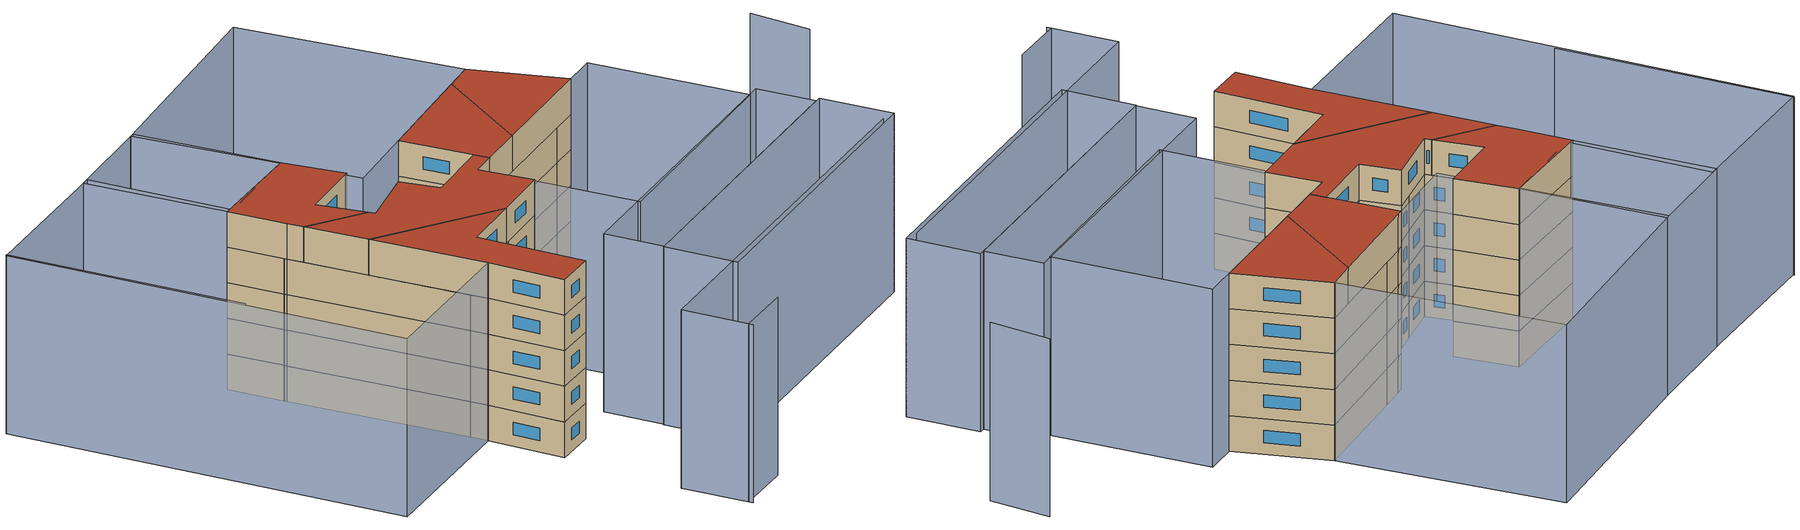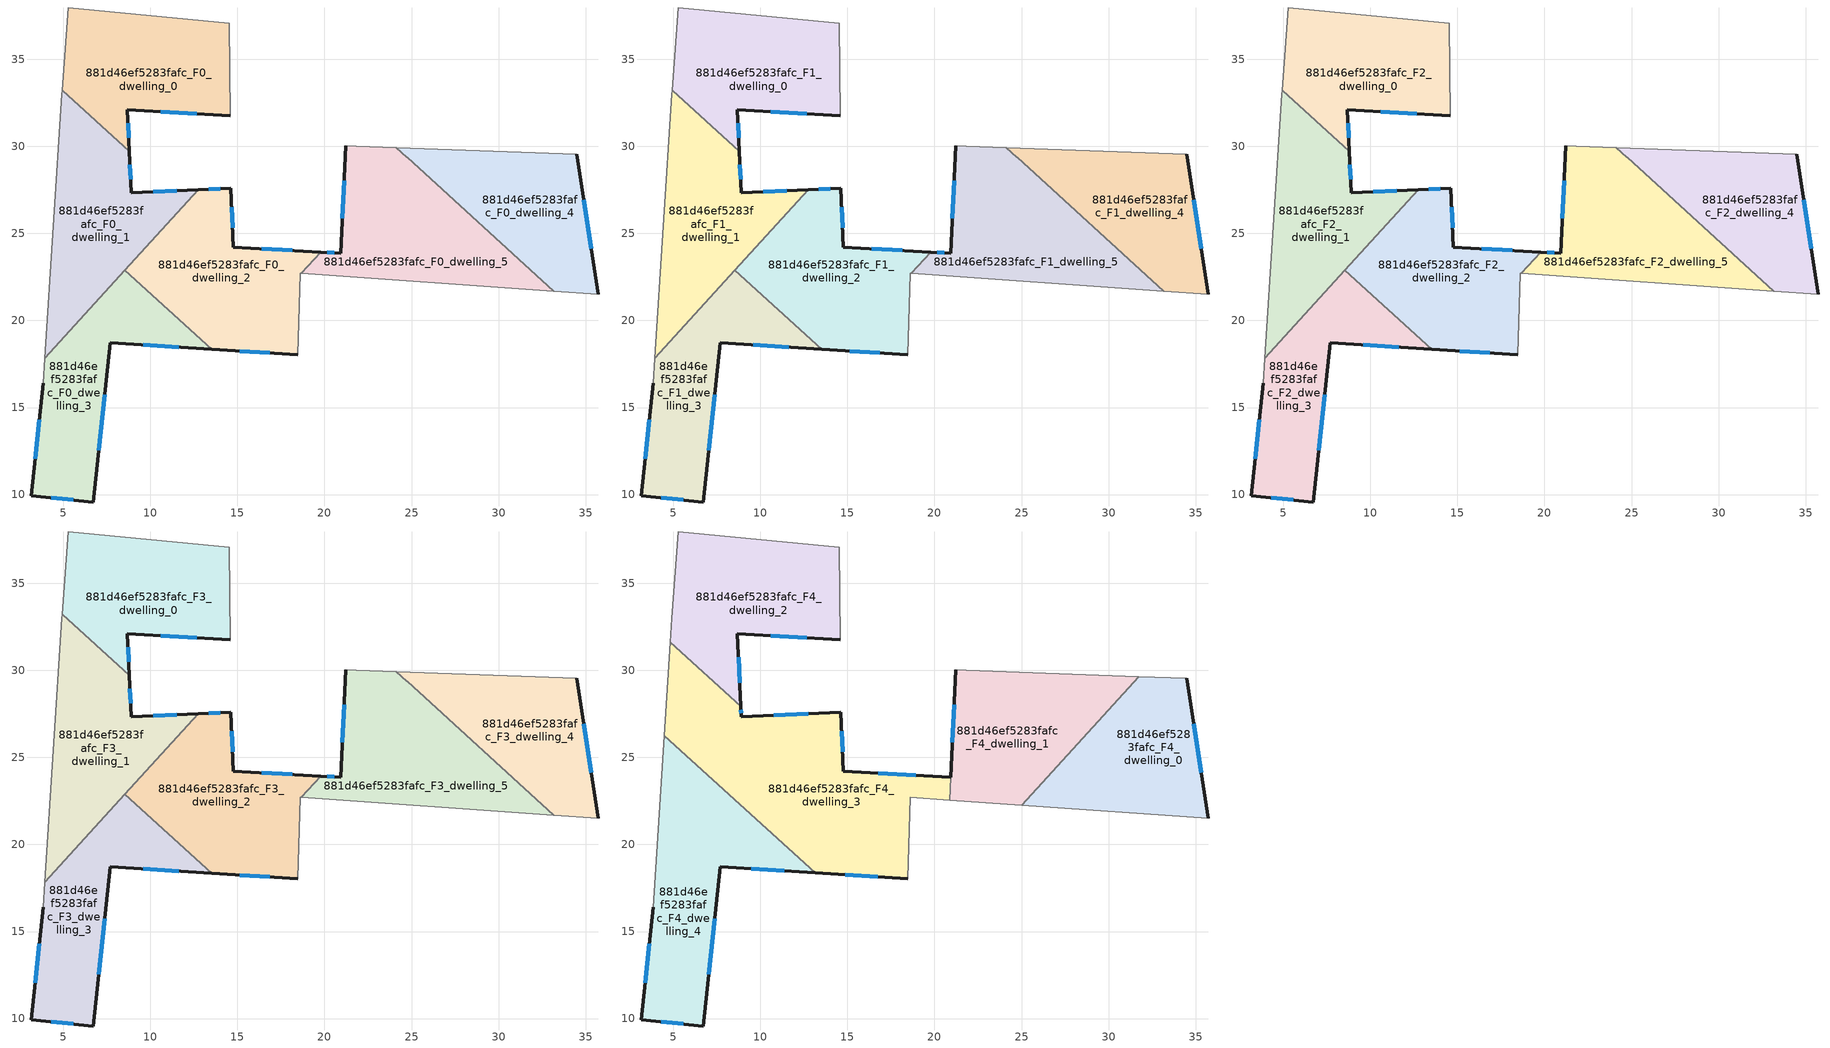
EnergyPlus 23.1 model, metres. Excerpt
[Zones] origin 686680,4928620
881d46ef5283fafc_F0_dwelling_0
 floor ground (EU_floor_Construction): 14.52,37.07 14.6,31.77 8.68,32.1 8.79,29.72 4.94,33.23 5.27,37.95 z0
 wall outside (EU_wall_Construction): 8.79,29.72 8.68,32.1 14.6,31.77 z0:3
 wall adiabatic (EU_wall_Construction): 14.6,31.77 14.52,37.07 5.27,37.95 4.94,33.23 z0:3
 wall to 881d46ef5283fafc_F0_dwelling_1 (EU_wall_Construction): 4.94,33.23 8.79,29.72 z0:3
 window (EU_Window_Construction): 10.61,32 12.67,31.88 / 8.75,30.5 8.72,31.33 z0.98:2.02
881d46ef5283fafc_F0_dwelling_1
 floor ground (EU_floor_Construction): 8.79,29.72 8.9,27.33 12.76,27.52 3.94,17.84 4.92,32.98 4.94,33.23 z0
 wall outside (EU_wall_Construction): 12.76,27.52 8.9,27.33 8.79,29.72 z0:3
 wall adiabatic (EU_wall_Construction): 4.94,33.23 4.92,32.98 3.94,17.84 z0:3
 wall to 881d46ef5283fafc_F0_dwelling_3 (EU_wall_Construction): 3.94,17.84 8.54,22.88 z0:3
 wall to 881d46ef5283fafc_F0_dwelling_2 (EU_wall_Construction): 8.54,22.88 12.76,27.52 z0:3
 window (EU_Window_Construction): 8.86,28.11 8.83,28.95 / 11.5,27.46 10.15,27.39 z0.98:2.02
881d46ef5283fafc_F0_dwelling_2
 floor ground (EU_floor_Construction): 19.78,23.93 18.66,22.7 18.61,22.7 18.47,18.03 13.52,18.35 8.54,22.88 12.76,27.52 14.61,27.6 14.77,24.21 z0
 wall outside (EU_wall_Construction): 13.52,18.35 18.47,18.03 / 19.78,23.93 14.77,24.21 14.61,27.6 12.76,27.52 z0:3
 wall adiabatic (EU_wall_Construction): 18.47,18.03 18.61,22.7 18.66,22.7 z0:3
 wall to 881d46ef5283fafc_F0_dwelling_3 (EU_wall_Construction): 8.54,22.88 13.52,18.35 z0:3
 wall to 881d46ef5283fafc_F0_dwelling_5 (EU_wall_Construction): 18.66,22.7 19.78,23.93 z0:3
 window (EU_Window_Construction): 15.13,18.25 16.86,18.13 / 14.01,27.58 13.36,27.54 / 14.72,25.32 14.66,26.5 / 18.15,24.02 16.4,24.12 z0.98:2.02
881d46ef5283fafc_F0_dwelling_3
 floor ground (EU_floor_Construction): 13.52,18.35 7.69,18.72 6.72,9.57 3.16,9.94 3.85,16.4 3.94,17.84 8.54,22.88 z0
 wall outside (EU_wall_Construction): 3.85,16.4 3.16,9.94 6.72,9.57 7.69,18.72 13.52,18.35 z0:3
 wall adiabatic (EU_wall_Construction): 3.94,17.84 3.85,16.4 z0:3
 window (EU_Window_Construction): 9.59,18.6 11.62,18.47 / 7.04,12.55 7.37,15.75 / 4.32,9.82 5.56,9.69 / 3.63,14.3 3.38,12.04 z0.98:2.02
881d46ef5283fafc_F0_dwelling_4
 floor ground (EU_floor_Construction): 34.49,29.54 35.72,21.51 33.18,21.69 24.13,29.93 z0
 wall outside (EU_wall_Construction): 35.72,21.51 34.49,29.54 z0:3
 wall adiabatic (EU_wall_Construction): 34.49,29.54 24.13,29.93 / 33.18,21.69 35.72,21.51 z0:3
 wall to 881d46ef5283fafc_F0_dwelling_5 (EU_wall_Construction): 24.74,29.37 33.18,21.69 / 24.13,29.93 24.74,29.38 z0:3
 window (EU_Window_Construction): 35.32,24.13 34.89,26.93 z0.98:2.02
881d46ef5283fafc_F0_dwelling_5
 floor ground (EU_floor_Construction): 33.18,21.69 18.66,22.7 19.78,23.93 20.93,23.86 21.22,30.03 21.81,30.01 24.13,29.93 z0
 wall outside (EU_wall_Construction): 21.22,30.03 20.93,23.86 19.78,23.93 z0:3
 wall adiabatic (EU_wall_Construction): 24.13,29.93 21.81,30.01 21.22,30.03 / 18.66,22.7 33.18,21.69 z0:3
 window (EU_Window_Construction): 20.56,23.89 20.15,23.91 / 21.13,28.03 21.02,25.87 z0.98:2.02
881d46ef5283fafc_F1_dwelling_0
 floor to 881d46ef5283fafc_F0_dwelling_0 (EU_floor_Construction): 14.52,37.07 14.6,31.77 8.68,32.1 8.79,29.72 4.94,33.23 5.27,37.95 z3
 wall outside (EU_wall_Construction): 8.79,29.72 8.68,32.1 14.6,31.77 z3:6
 wall adiabatic (EU_wall_Construction): 14.6,31.77 14.52,37.07 5.27,37.95 4.94,33.23 z3:6
 wall to 881d46ef5283fafc_F1_dwelling_1 (EU_wall_Construction): 4.94,33.23 8.79,29.72 z3:6
 window (EU_Window_Construction): 10.61,32 12.67,31.88 / 8.75,30.5 8.72,31.33 z3.98:5.02
881d46ef5283fafc_F1_dwelling_1
 floor to 881d46ef5283fafc_F0_dwelling_1 (EU_floor_Construction): 8.79,29.72 8.9,27.33 12.76,27.52 3.94,17.84 4.92,32.98 4.94,33.23 z3
 wall outside (EU_wall_Construction): 12.76,27.52 8.9,27.33 8.79,29.72 z3:6
 wall adiabatic (EU_wall_Construction): 4.94,33.23 4.92,32.98 3.94,17.84 z3:6
 wall to 881d46ef5283fafc_F1_dwelling_3 (EU_wall_Construction): 3.94,17.84 8.54,22.88 z3:6
 wall to 881d46ef5283fafc_F1_dwelling_2 (EU_wall_Construction): 8.54,22.88 12.76,27.52 z3:6
 window (EU_Window_Construction): 8.86,28.11 8.83,28.95 / 11.5,27.46 10.15,27.39 z3.98:5.02
881d46ef5283fafc_F1_dwelling_2
 floor to 881d46ef5283fafc_F0_dwelling_2 (EU_floor_Construction): 19.78,23.93 18.66,22.7 18.61,22.7 18.47,18.03 13.52,18.35 8.54,22.88 12.76,27.52 14.61,27.6 14.77,24.21 z3
 wall outside (EU_wall_Construction): 13.52,18.35 18.47,18.03 / 19.78,23.93 14.77,24.21 14.61,27.6 12.76,27.52 z3:6
 wall adiabatic (EU_wall_Construction): 18.47,18.03 18.61,22.7 18.66,22.7 z3:6
 wall to 881d46ef5283fafc_F1_dwelling_3 (EU_wall_Construction): 8.54,22.88 13.52,18.35 z3:6
 wall to 881d46ef5283fafc_F1_dwelling_5 (EU_wall_Construction): 18.66,22.7 19.78,23.93 z3:6
 window (EU_Window_Construction): 15.13,18.25 16.86,18.13 / 14.01,27.58 13.36,27.54 / 14.72,25.32 14.66,26.5 / 18.15,24.02 16.4,24.12 z3.98:5.02
881d46ef5283fafc_F1_dwelling_3
 floor to 881d46ef5283fafc_F0_dwelling_3 (EU_floor_Construction): 13.52,18.35 7.69,18.72 6.72,9.57 3.16,9.94 3.85,16.4 3.94,17.84 8.54,22.88 z3
 wall outside (EU_wall_Construction): 3.85,16.4 3.16,9.94 6.72,9.57 7.69,18.72 13.52,18.35 z3:6
 wall adiabatic (EU_wall_Construction): 3.94,17.84 3.85,16.4 z3:6
 window (EU_Window_Construction): 9.59,18.6 11.62,18.47 / 7.04,12.55 7.37,15.75 / 4.32,9.82 5.56,9.69 / 3.63,14.3 3.38,12.04 z3.98:5.02
881d46ef5283fafc_F1_dwelling_4
 floor to 881d46ef5283fafc_F0_dwelling_4 (EU_floor_Construction): 34.49,29.54 35.72,21.51 33.18,21.69 24.13,29.93 z3
 wall outside (EU_wall_Construction): 35.72,21.51 34.49,29.54 z3:6
 wall adiabatic (EU_wall_Construction): 34.49,29.54 24.13,29.93 / 33.18,21.69 35.72,21.51 z3:6
 wall to 881d46ef5283fafc_F1_dwelling_5 (EU_wall_Construction): 24.74,29.37 33.18,21.69 / 24.13,29.93 24.74,29.38 z3:6
 window (EU_Window_Construction): 35.32,24.13 34.89,26.93 z3.98:5.02
881d46ef5283fafc_F1_dwelling_5
 floor to 881d46ef5283fafc_F0_dwelling_5 (EU_floor_Construction): 33.18,21.69 18.66,22.7 19.78,23.93 20.93,23.86 21.22,30.03 21.81,30.01 24.13,29.93 z3
 wall outside (EU_wall_Construction): 21.22,30.03 20.93,23.86 19.78,23.93 z3:6
 wall adiabatic (EU_wall_Construction): 24.13,29.93 21.81,30.01 21.22,30.03 / 18.66,22.7 33.18,21.69 z3:6
 window (EU_Window_Construction): 20.56,23.89 20.15,23.91 / 21.13,28.03 21.02,25.87 z3.98:5.02
881d46ef5283fafc_F2_dwelling_0
 floor to 881d46ef5283fafc_F1_dwelling_0 (EU_floor_Construction): 14.52,37.07 14.6,31.77 8.68,32.1 8.79,29.72 4.94,33.23 5.27,37.95 z6
 wall outside (EU_wall_Construction): 8.79,29.72 8.68,32.1 14.6,31.77 z6:9
 wall adiabatic (EU_wall_Construction): 14.6,31.77 14.52,37.07 5.27,37.95 4.94,33.23 z6:9
 wall to 881d46ef5283fafc_F2_dwelling_1 (EU_wall_Construction): 4.94,33.23 8.79,29.72 z6:9
 window (EU_Window_Construction): 10.61,32 12.67,31.88 / 8.75,30.5 8.72,31.33 z6.98:8.02
881d46ef5283fafc_F2_dwelling_1
 floor to 881d46ef5283fafc_F1_dwelling_1 (EU_floor_Construction): 8.79,29.72 8.9,27.33 12.76,27.52 3.94,17.84 4.92,32.98 4.94,33.23 z6
 wall outside (EU_wall_Construction): 12.76,27.52 8.9,27.33 8.79,29.72 z6:9
 wall adiabatic (EU_wall_Construction): 4.94,33.23 4.92,32.98 3.94,17.84 z6:9
 wall to 881d46ef5283fafc_F2_dwelling_3 (EU_wall_Construction): 3.94,17.84 8.54,22.88 z6:9
 wall to 881d46ef5283fafc_F2_dwelling_2 (EU_wall_Construction): 8.54,22.88 12.76,27.52 z6:9
 window (EU_Window_Construction): 8.86,28.11 8.83,28.95 / 11.5,27.46 10.15,27.39 z6.98:8.02
881d46ef5283fafc_F2_dwelling_2
 floor to 881d46ef5283fafc_F1_dwelling_2 (EU_floor_Construction): 19.78,23.93 18.66,22.7 18.61,22.7 18.47,18.03 13.52,18.35 8.54,22.88 12.76,27.52 14.61,27.6 14.77,24.21 z6
 wall outside (EU_wall_Construction): 13.52,18.35 18.47,18.03 / 19.78,23.93 14.77,24.21 14.61,27.6 12.76,27.52 z6:9
 wall adiabatic (EU_wall_Construction): 18.47,18.03 18.61,22.7 18.66,22.7 z6:9
 wall to 881d46ef5283fafc_F2_dwelling_3 (EU_wall_Construction): 8.54,22.88 13.52,18.35 z6:9
 wall to 881d46ef5283fafc_F2_dwelling_5 (EU_wall_Construction): 18.66,22.7 19.78,23.93 z6:9
 window (EU_Window_Construction): 15.13,18.25 16.86,18.13 / 14.01,27.58 13.36,27.54 / 14.72,25.32 14.66,26.5 / 18.15,24.02 16.4,24.12 z6.98:8.02
881d46ef5283fafc_F2_dwelling_3
 floor to 881d46ef5283fafc_F1_dwelling_3 (EU_floor_Construction): 13.52,18.35 7.69,18.72 6.72,9.57 3.16,9.94 3.85,16.4 3.94,17.84 8.54,22.88 z6
 wall outside (EU_wall_Construction): 3.85,16.4 3.16,9.94 6.72,9.57 7.69,18.72 13.52,18.35 z6:9
 wall adiabatic (EU_wall_Construction): 3.94,17.84 3.85,16.4 z6:9
 window (EU_Window_Construction): 9.59,18.6 11.62,18.47 / 7.04,12.55 7.37,15.75 / 4.32,9.82 5.56,9.69 / 3.63,14.3 3.38,12.04 z6.98:8.02
881d46ef5283fafc_F2_dwelling_4
 floor to 881d46ef5283fafc_F1_dwelling_4 (EU_floor_Construction): 34.49,29.54 35.72,21.51 33.18,21.69 24.13,29.93 z6
 wall outside (EU_wall_Construction): 35.72,21.51 34.49,29.54 z6:9
 wall adiabatic (EU_wall_Construction): 34.49,29.54 24.13,29.93 / 33.18,21.69 35.72,21.51 z6:9
 wall to 881d46ef5283fafc_F2_dwelling_5 (EU_wall_Construction): 24.74,29.37 33.18,21.69 / 24.13,29.93 24.74,29.38 z6:9
 window (EU_Window_Construction): 35.32,24.13 34.89,26.93 z6.98:8.02
881d46ef5283fafc_F2_dwelling_5
 floor to 881d46ef5283fafc_F1_dwelling_5 (EU_floor_Construction): 33.18,21.69 18.66,22.7 19.78,23.93 20.93,23.86 21.22,30.03 21.81,30.01 24.13,29.93 z6
 wall outside (EU_wall_Construction): 21.22,30.03 20.93,23.86 19.78,23.93 z6:9
 wall adiabatic (EU_wall_Construction): 24.13,29.93 21.81,30.01 21.22,30.03 / 18.66,22.7 33.18,21.69 z6:9
 window (EU_Window_Construction): 20.56,23.89 20.15,23.91 / 21.13,28.03 21.02,25.87 z6.98:8.02
881d46ef5283fafc_F3_dwelling_0
 floor to 881d46ef5283fafc_F2_dwelling_0 (EU_floor_Construction): 14.52,37.07 14.6,31.77 8.68,32.1 8.79,29.72 4.94,33.23 5.27,37.95 z9
 wall outside (EU_wall_Construction): 8.79,29.72 8.68,32.1 14.6,31.77 z9:12
 wall adiabatic (EU_wall_Construction): 14.6,31.77 14.52,37.07 5.27,37.95 4.94,33.23 z9:12
 wall to 881d46ef5283fafc_F3_dwelling_1 (EU_wall_Construction): 4.94,33.23 8.79,29.72 z9:12
 window (EU_Window_Construction): 10.61,32 12.67,31.88 / 8.75,30.5 8.72,31.33 z9.98:11.02
881d46ef5283fafc_F3_dwelling_1
 floor to 881d46ef5283fafc_F2_dwelling_1 (EU_floor_Construction): 8.79,29.72 8.9,27.33 12.76,27.52 3.94,17.84 4.92,32.98 4.94,33.23 z9
 wall outside (EU_wall_Construction): 12.76,27.52 8.9,27.33 8.79,29.72 z9:12
 wall adiabatic (EU_wall_Construction): 4.94,33.23 4.92,32.98 3.94,17.84 z9:12
 wall to 881d46ef5283fafc_F3_dwelling_3 (EU_wall_Construction): 3.94,17.84 8.54,22.88 z9:12
 wall to 881d46ef5283fafc_F3_dwelling_2 (EU_wall_Construction): 8.54,22.88 12.76,27.52 z9:12
 window (EU_Window_Construction): 8.86,28.11 8.83,28.95 / 11.5,27.46 10.15,27.39 z9.98:11.02
881d46ef5283fafc_F3_dwelling_2
 floor to 881d46ef5283fafc_F2_dwelling_2 (EU_floor_Construction): 19.78,23.93 18.66,22.7 18.61,22.7 18.47,18.03 13.52,18.35 8.54,22.88 12.76,27.52 14.61,27.6 14.77,24.21 z9
 wall outside (EU_wall_Construction): 13.52,18.35 18.47,18.03 / 19.78,23.93 14.77,24.21 14.61,27.6 12.76,27.52 z9:12
 wall adiabatic (EU_wall_Construction): 18.47,18.03 18.61,22.7 18.66,22.7 z9:12
 wall to 881d46ef5283fafc_F3_dwelling_3 (EU_wall_Construction): 8.54,22.88 13.52,18.35 z9:12
 wall to 881d46ef5283fafc_F3_dwelling_5 (EU_wall_Construction): 18.66,22.7 19.78,23.93 z9:12
 window (EU_Window_Construction): 15.13,18.25 16.86,18.13 / 14.01,27.58 13.36,27.54 / 14.72,25.32 14.66,26.5 / 18.15,24.02 16.4,24.12 z9.98:11.02
881d46ef5283fafc_F3_dwelling_3
 floor to 881d46ef5283fafc_F2_dwelling_3 (EU_floor_Construction): 13.52,18.35 7.69,18.72 6.72,9.57 3.16,9.94 3.85,16.4 3.94,17.84 8.54,22.88 z9
 wall outside (EU_wall_Construction): 3.85,16.4 3.16,9.94 6.72,9.57 7.69,18.72 13.52,18.35 z9:12
 wall adiabatic (EU_wall_Construction): 3.94,17.84 3.85,16.4 z9:12
 window (EU_Window_Construction): 9.59,18.6 11.62,18.47 / 7.04,12.55 7.37,15.75 / 4.32,9.82 5.56,9.69 / 3.63,14.3 3.38,12.04 z9.98:11.02
881d46ef5283fafc_F3_dwelling_4
 floor to 881d46ef5283fafc_F2_dwelling_4 (EU_floor_Construction): 34.49,29.54 35.72,21.51 33.18,21.69 24.13,29.93 z9
 wall outside (EU_wall_Construction): 35.72,21.51 34.49,29.54 z9:12
 wall adiabatic (EU_wall_Construction): 34.49,29.54 24.13,29.93 / 33.18,21.69 35.72,21.51 z9:12
 wall to 881d46ef5283fafc_F3_dwelling_5 (EU_wall_Construction): 24.74,29.37 33.18,21.69 / 24.13,29.93 24.74,29.38 z9:12
 window (EU_Window_Construction): 35.32,24.13 34.89,26.93 z9.98:11.02
881d46ef5283fafc_F3_dwelling_5
 floor to 881d46ef5283fafc_F2_dwelling_5 (EU_floor_Construction): 33.18,21.69 18.66,22.7 19.78,23.93 20.93,23.86 21.22,30.03 21.81,30.01 24.13,29.93 z9
 wall outside (EU_wall_Construction): 21.22,30.03 20.93,23.86 19.78,23.93 z9:12
 wall adiabatic (EU_wall_Construction): 24.13,29.93 21.81,30.01 21.22,30.03 / 18.66,22.7 33.18,21.69 z9:12
 window (EU_Window_Construction): 20.56,23.89 20.15,23.91 / 21.13,28.03 21.02,25.87 z9.98:11.02
881d46ef5283fafc_F4_dwelling_0
 floor to 881d46ef5283fafc_F3_dwelling_4 (EU_floor_Construction): 34.49,29.54 35.72,21.51 33.18,21.69 28.43,26.02 31.73,29.65 z12
 floor to 881d46ef5283fafc_F3_dwelling_5 (EU_floor_Construction): 33.18,21.69 25,22.26 28.43,26.02 z12
 wall outside (EU_wall_Construction): 35.72,21.51 34.49,29.54 z12:15
 wall adiabatic (EU_wall_Construction): 25,22.26 35.72,21.51 / 34.49,29.54 31.73,29.65 z12:15
 wall to 881d46ef5283fafc_F4_dwelling_1 (EU_wall_Construction): 31.73,29.65 25,22.26 z12:15
 window (EU_Window_Construction): 35.32,24.13 34.89,26.93 z12.98:14.02
 roof outside (EU_roof_Construction): 35.72,21.51 34.49,29.54 31.73,29.65 25,22.26 z15
881d46ef5283fafc_F4_dwelling_1
 floor to 881d46ef5283fafc_F3_dwelling_5 (EU_floor_Construction): 28.43,26.02 25,22.26 20.87,22.55 21.22,30.03 21.81,30.01 24.13,29.93 z12
 floor to 881d46ef5283fafc_F3_dwelling_4 (EU_floor_Construction): 31.73,29.65 28.43,26.02 24.13,29.93 z12
 wall outside (EU_wall_Construction): 21.22,30.03 20.93,23.86 z12:15
 wall adiabatic (EU_wall_Construction): 31.73,29.65 21.81,30.01 21.22,30.03 / 20.87,22.55 25,22.26 z12:15
 wall to 881d46ef5283fafc_F4_dwelling_3 (EU_wall_Construction): 20.92,23.86 20.86,22.55 z12:15
 window (EU_Window_Construction): 21.13,28.03 21.02,25.87 z12.98:14.02
 roof outside (EU_roof_Construction): 25,22.26 31.73,29.65 21.81,30.01 21.22,30.03 20.93,23.86 20.86,22.55 z15
881d46ef5283fafc_F4_dwelling_2
 floor to 881d46ef5283fafc_F3_dwelling_0 (EU_floor_Construction): 14.52,37.07 14.6,31.77 8.68,32.1 8.79,29.72 4.94,33.23 5.27,37.95 z12
 floor to 881d46ef5283fafc_F3_dwelling_1 (EU_floor_Construction): 8.79,29.72 8.87,27.93 4.83,31.61 4.92,32.98 4.94,33.23 z12
 wall outside (EU_wall_Construction): 8.87,27.93 8.68,32.1 14.6,31.77 z12:15
 wall adiabatic (EU_wall_Construction): 14.6,31.77 14.52,37.07 5.27,37.95 4.92,32.98 4.83,31.61 z12:15
 wall to 881d46ef5283fafc_F4_dwelling_3 (EU_wall_Construction): 4.83,31.61 8.87,27.93 z12:15
 window (EU_Window_Construction): 10.61,32 12.67,31.88 / 8.81,29.29 8.74,30.75 z12.98:14.02
 roof outside (EU_roof_Construction): 14.6,31.77 14.52,37.07 5.27,37.95 4.92,32.98 4.83,31.61 8.87,27.93 8.68,32.1 z15
881d46ef5283fafc_F4_dwelling_3
 floor to 881d46ef5283fafc_F3_dwelling_1 (EU_floor_Construction): 12.76,27.52 8.38,22.71 4.49,26.25 4.83,31.61 8.87,27.93 8.9,27.33 z12
 floor to 881d46ef5283fafc_F3_dwelling_2 (EU_floor_Construction): 19.78,23.93 18.66,22.7 18.61,22.7 18.47,18.03 13.52,18.35 8.54,22.88 12.76,27.52 14.61,27.6 14.77,24.21 z12
 floor to 881d46ef5283fafc_F3_dwelling_5 (EU_floor_Construction): 20.92,23.86 20.86,22.55 18.66,22.7 19.78,23.93 z12
 floor to 881d46ef5283fafc_F3_dwelling_3 (EU_floor_Construction): 13.14,18.37 8.38,22.71 8.54,22.88 13.52,18.35 z12
 wall outside (EU_wall_Construction): 13.14,18.37 18.47,18.03 / 20.92,23.86 14.77,24.21 14.61,27.6 8.9,27.33 8.87,27.93 z12:15
 wall adiabatic (EU_wall_Construction): 18.47,18.03 18.61,22.7 20.86,22.55 / 4.83,31.61 4.49,26.25 z12:15
 wall to 881d46ef5283fafc_F4_dwelling_4 (EU_wall_Construction): 4.49,26.25 13.14,18.37 z12:15
 window (EU_Window_Construction): 14.87,18.26 16.74,18.14 / 8.89,27.53 8.88,27.74 / 12.75,27.52 10.76,27.42 / 14.72,25.32 14.66,26.5 / 18.92,23.98 16.77,24.1 z12.98:14.02
 roof outside (EU_roof_Construction): 18.47,18.03 18.61,22.7 20.86,22.55 20.92,23.86 14.77,24.21 14.61,27.6 8.9,27.33 8.87,27.93 4.83,31.61 4.49,26.25 13.14,18.37 z15
881d46ef5283fafc_F4_dwelling_4
 floor to 881d46ef5283fafc_F3_dwelling_3 (EU_floor_Construction): 13.14,18.37 7.69,18.72 6.72,9.57 3.16,9.94 3.85,16.4 3.94,17.84 8.38,22.71 z12
 floor to 881d46ef5283fafc_F3_dwelling_1 (EU_floor_Construction): 8.38,22.71 3.94,17.84 4.49,26.25 z12
 wall outside (EU_wall_Construction): 3.85,16.4 3.16,9.94 6.72,9.57 7.69,18.72 13.14,18.37 z12:15
 wall adiabatic (EU_wall_Construction): 4.49,26.25 3.85,16.4 z12:15
 window (EU_Window_Construction): 3.63,14.3 3.38,12.04 / 9.46,18.61 11.37,18.49 / 7.04,12.55 7.37,15.75 / 4.32,9.82 5.56,9.69 z12.98:14.02
 roof outside (EU_roof_Construction): 6.72,9.57 7.69,18.72 13.14,18.37 4.49,26.25 3.85,16.4 3.16,9.94 z15
shading: -7.49,51.09 -9.13,31.2 / 0.87,-5.73 5.87,-6.22 / 0.81,-6.11 1.3,-0.1 / 1.3,-0.1 37.47,-3.06 / 49.93,7.49 50.96,12.67 / -7.61,51.04 6.73,49.8 / 6.73,49.8 3.85,16.4 / 3.85,16.4 -10.49,17.64 / -10.49,17.64 -7.61,51.04 / 34.49,29.54 14.19,30.3 / 14.19,30.3 14.89,49.3 / 14.89,49.3 35.2,48.54 / 35.2,48.54 34.49,29.54 / 15.31,49.28 14.52,37.07 / 14.52,37.07 5.25,37.67 / 5.25,37.67 6.04,49.88 / 6.04,49.88 15.31,49.28 / 11.02,4.9 39.07,2.71 / 39.07,2.71 38.59,-3.5 / 38.59,-3.5 10.53,-1.31 / 10.53,-1.31 11.02,4.9 / 38.58,2.74 11.16,4.88 / 11.16,4.88 11.55,9.92 / 11.55,9.92 38.97,7.78 / 38.97,7.78 38.58,2.74 / 18.61,22.7 38.75,21.3 / 38.75,21.3 37.81,7.78 / 37.81,7.78 17.67,9.18 / 17.67,9.18 18.61,22.7 z0:15
[Building]
EU S2 Campaign: North Axis=0; Terrain=City; Solar Distribution=FullExterior
[Site:Location]
Bologna: Latitude=44.5; Longitude=11.25; Time Zone=1; Elevation=37
[SizingPeriod:WeatherFileDays]
AnnualSizingPeriod: Begin Month=1; Begin Day of Month=1; End Month=12; End Day of Month=31; Day of Week for Start Day=Monday; Use Weather File Daylight Saving Period=No; Use Weather File Rain and Snow Indicators=No
[MATERIAL]
EU_InternalMass_Material: Roughness=MediumRough; Thickness=0.1; Conductivity=1; Density=1800; Specific Heat=900; Thermal Absorptance=0.9; Solar Absorptance=0.7; Visible Absorptance=0.7
[MATERIAL:NOMASS] Roughness=MediumRough; Thermal Absorptance=0.9; Solar Absorptance=0.7; Visible Absorptance=0.7
Name | Thermal Resistance
EU_wall_NoMass | 0.905828
EU_roof_NoMass | 0.37593
EU_floor_NoMass | 0.67114
[WINDOWMATERIAL:SIMPLEGLAZINGSYSTEM]
EU_Window_SimpleGlazing: UFactor=4.52486; Solar Heat Gain Coefficient=0.85; Visible Transmittance=0.85
[CONSTRUCTION]
EU_wall_Construction: EU_wall_NoMass
EU_roof_Construction: EU_roof_NoMass
EU_floor_Construction: EU_floor_NoMass
EU_Window_Construction: EU_Window_SimpleGlazing
EU_InternalMass_Construction: EU_InternalMass_Material
[ZONE] Type=1; Multiplier=1; Ceiling Height=autocalculate; Floor Area=autocalculate; Part of Total Floor Area=Yes
Name | Volume
881d46ef5283fafc_F0_dwelling_0; 881d46ef5283fafc_F1_dwelling_0; 881d46ef5283fafc_F2_dwelling_0; 881d46ef5283fafc_F3_dwelling_0 | 163.901
881d46ef5283fafc_F4_dwelling_0 | 159.34
881d46ef5283fafc_F0_dwelling_1; 881d46ef5283fafc_F1_dwelling_1; 881d46ef5283fafc_F2_dwelling_1; 881d46ef5283fafc_F3_dwelling_1 | 167.121
881d46ef5283fafc_F4_dwelling_1 | 166.983
881d46ef5283fafc_F0_dwelling_2; 881d46ef5283fafc_F1_dwelling_2; 881d46ef5283fafc_F2_dwelling_2; 881d46ef5283fafc_F3_dwelling_2 | 177.847
881d46ef5283fafc_F4_dwelling_2 | 184.168
881d46ef5283fafc_F0_dwelling_3; 881d46ef5283fafc_F1_dwelling_3; 881d46ef5283fafc_F2_dwelling_3; 881d46ef5283fafc_F3_dwelling_3 | 151.251
881d46ef5283fafc_F4_dwelling_3 | 283.902
881d46ef5283fafc_F0_dwelling_4; 881d46ef5283fafc_F1_dwelling_4; 881d46ef5283fafc_F2_dwelling_4; 881d46ef5283fafc_F3_dwelling_4 | 153.041
881d46ef5283fafc_F4_dwelling_4 | 198.604
881d46ef5283fafc_F0_dwelling_5; 881d46ef5283fafc_F1_dwelling_5; 881d46ef5283fafc_F2_dwelling_5; 881d46ef5283fafc_F3_dwelling_5 | 179.807
[INTERNALMASS] Construction=EU_InternalMass_Construction
Name | Zone or ZoneList | Surface Area
881d46ef5283fafc_F0_dwelling_0_EU_InternalMass | 881d46ef5283fafc_F0_dwelling_0 | 54.6338
881d46ef5283fafc_F0_dwelling_1_EU_InternalMass | 881d46ef5283fafc_F0_dwelling_1 | 55.7034
881d46ef5283fafc_F0_dwelling_2_EU_InternalMass | 881d46ef5283fafc_F0_dwelling_2 | 59.2814
881d46ef5283fafc_F0_dwelling_3_EU_InternalMass | 881d46ef5283fafc_F0_dwelling_3 | 50.4167
881d46ef5283fafc_F0_dwelling_4_EU_InternalMass | 881d46ef5283fafc_F0_dwelling_4 | 51.0138
881d46ef5283fafc_F0_dwelling_5_EU_InternalMass | 881d46ef5283fafc_F0_dwelling_5 | 59.958
881d46ef5283fafc_F1_dwelling_0_EU_InternalMass | 881d46ef5283fafc_F1_dwelling_0 | 54.6338
881d46ef5283fafc_F1_dwelling_1_EU_InternalMass | 881d46ef5283fafc_F1_dwelling_1 | 55.7034
881d46ef5283fafc_F1_dwelling_2_EU_InternalMass | 881d46ef5283fafc_F1_dwelling_2 | 59.2814
881d46ef5283fafc_F1_dwelling_3_EU_InternalMass | 881d46ef5283fafc_F1_dwelling_3 | 50.4167
881d46ef5283fafc_F1_dwelling_4_EU_InternalMass | 881d46ef5283fafc_F1_dwelling_4 | 51.0138
881d46ef5283fafc_F1_dwelling_5_EU_InternalMass | 881d46ef5283fafc_F1_dwelling_5 | 59.958
881d46ef5283fafc_F2_dwelling_0_EU_InternalMass | 881d46ef5283fafc_F2_dwelling_0 | 54.6338
881d46ef5283fafc_F2_dwelling_1_EU_InternalMass | 881d46ef5283fafc_F2_dwelling_1 | 55.7034
881d46ef5283fafc_F2_dwelling_2_EU_InternalMass | 881d46ef5283fafc_F2_dwelling_2 | 59.2814
881d46ef5283fafc_F2_dwelling_3_EU_InternalMass | 881d46ef5283fafc_F2_dwelling_3 | 50.4167
881d46ef5283fafc_F2_dwelling_4_EU_InternalMass | 881d46ef5283fafc_F2_dwelling_4 | 51.0138
881d46ef5283fafc_F2_dwelling_5_EU_InternalMass | 881d46ef5283fafc_F2_dwelling_5 | 59.958
881d46ef5283fafc_F3_dwelling_0_EU_InternalMass | 881d46ef5283fafc_F3_dwelling_0 | 54.6338
881d46ef5283fafc_F3_dwelling_1_EU_InternalMass | 881d46ef5283fafc_F3_dwelling_1 | 55.7034
881d46ef5283fafc_F3_dwelling_2_EU_InternalMass | 881d46ef5283fafc_F3_dwelling_2 | 59.2814
881d46ef5283fafc_F3_dwelling_3_EU_InternalMass | 881d46ef5283fafc_F3_dwelling_3 | 50.4167
881d46ef5283fafc_F3_dwelling_4_EU_InternalMass | 881d46ef5283fafc_F3_dwelling_4 | 51.0138
881d46ef5283fafc_F3_dwelling_5_EU_InternalMass | 881d46ef5283fafc_F3_dwelling_5 | 59.958
881d46ef5283fafc_F4_dwelling_0_EU_InternalMass | 881d46ef5283fafc_F4_dwelling_0 | 53.1127
881d46ef5283fafc_F4_dwelling_1_EU_InternalMass | 881d46ef5283fafc_F4_dwelling_1 | 55.663
881d46ef5283fafc_F4_dwelling_2_EU_InternalMass | 881d46ef5283fafc_F4_dwelling_2 | 61.3888
881d46ef5283fafc_F4_dwelling_3_EU_InternalMass | 881d46ef5283fafc_F4_dwelling_3 | 94.6349
881d46ef5283fafc_F4_dwelling_4_EU_InternalMass | 881d46ef5283fafc_F4_dwelling_4 | 66.2012
[OTHEREQUIPMENT] Fuel Type=Electricity; Design Level Calculation Method=Watts/Area; Power per Zone Floor Area=1; Fraction Latent=0; Fraction Radiant=0; Fraction Lost=0; Carbon Dioxide Generation Rate=0; EndUse Subcategory=EU_Step8_InternalGains
Name | Zone or ZoneList or Space or SpaceList | Schedule
EU_Step8_InternalGain_881d46ef5283fafc_F0_dwelling_0_f000 | 881d46ef5283fafc_F0_dwelling_0 | EU_Step8_GainSchedule_881d46ef5283fafc_F0_dwelling_0_f000
EU_Step8_InternalGain_881d46ef5283fafc_F0_dwelling_1_f000 | 881d46ef5283fafc_F0_dwelling_1 | EU_Step8_GainSchedule_881d46ef5283fafc_F0_dwelling_1_f000
EU_Step8_InternalGain_881d46ef5283fafc_F0_dwelling_2_f000 | 881d46ef5283fafc_F0_dwelling_2 | EU_Step8_GainSchedule_881d46ef5283fafc_F0_dwelling_2_f000
EU_Step8_InternalGain_881d46ef5283fafc_F0_dwelling_3_f000 | 881d46ef5283fafc_F0_dwelling_3 | EU_Step8_GainSchedule_881d46ef5283fafc_F0_dwelling_3_f000
EU_Step8_InternalGain_881d46ef5283fafc_F0_dwelling_4_f000 | 881d46ef5283fafc_F0_dwelling_4 | EU_Step8_GainSchedule_881d46ef5283fafc_F0_dwelling_4_f000
EU_Step8_InternalGain_881d46ef5283fafc_F0_dwelling_5_f000 | 881d46ef5283fafc_F0_dwelling_5 | EU_Step8_GainSchedule_881d46ef5283fafc_F0_dwelling_5_f000
EU_Step8_InternalGain_881d46ef5283fafc_F1_dwelling_0_f000 | 881d46ef5283fafc_F1_dwelling_0 | EU_Step8_GainSchedule_881d46ef5283fafc_F1_dwelling_0_f000
EU_Step8_InternalGain_881d46ef5283fafc_F1_dwelling_1_f000 | 881d46ef5283fafc_F1_dwelling_1 | EU_Step8_GainSchedule_881d46ef5283fafc_F1_dwelling_1_f000
EU_Step8_InternalGain_881d46ef5283fafc_F1_dwelling_2_f000 | 881d46ef5283fafc_F1_dwelling_2 | EU_Step8_GainSchedule_881d46ef5283fafc_F1_dwelling_2_f000
EU_Step8_InternalGain_881d46ef5283fafc_F1_dwelling_3_f000 | 881d46ef5283fafc_F1_dwelling_3 | EU_Step8_GainSchedule_881d46ef5283fafc_F1_dwelling_3_f000
EU_Step8_InternalGain_881d46ef5283fafc_F1_dwelling_4_f000 | 881d46ef5283fafc_F1_dwelling_4 | EU_Step8_GainSchedule_881d46ef5283fafc_F1_dwelling_4_f000
EU_Step8_InternalGain_881d46ef5283fafc_F1_dwelling_5_f000 | 881d46ef5283fafc_F1_dwelling_5 | EU_Step8_GainSchedule_881d46ef5283fafc_F1_dwelling_5_f000
EU_Step8_InternalGain_881d46ef5283fafc_F2_dwelling_0_f000 | 881d46ef5283fafc_F2_dwelling_0 | EU_Step8_GainSchedule_881d46ef5283fafc_F2_dwelling_0_f000
EU_Step8_InternalGain_881d46ef5283fafc_F2_dwelling_1_f000 | 881d46ef5283fafc_F2_dwelling_1 | EU_Step8_GainSchedule_881d46ef5283fafc_F2_dwelling_1_f000
EU_Step8_InternalGain_881d46ef5283fafc_F2_dwelling_2_f000 | 881d46ef5283fafc_F2_dwelling_2 | EU_Step8_GainSchedule_881d46ef5283fafc_F2_dwelling_2_f000
EU_Step8_InternalGain_881d46ef5283fafc_F2_dwelling_3_f000 | 881d46ef5283fafc_F2_dwelling_3 | EU_Step8_GainSchedule_881d46ef5283fafc_F2_dwelling_3_f000
EU_Step8_InternalGain_881d46ef5283fafc_F2_dwelling_4_f000 | 881d46ef5283fafc_F2_dwelling_4 | EU_Step8_GainSchedule_881d46ef5283fafc_F2_dwelling_4_f000
EU_Step8_InternalGain_881d46ef5283fafc_F2_dwelling_5_f000 | 881d46ef5283fafc_F2_dwelling_5 | EU_Step8_GainSchedule_881d46ef5283fafc_F2_dwelling_5_f000
EU_Step8_InternalGain_881d46ef5283fafc_F3_dwelling_0_f000 | 881d46ef5283fafc_F3_dwelling_0 | EU_Step8_GainSchedule_881d46ef5283fafc_F3_dwelling_0_f000
EU_Step8_InternalGain_881d46ef5283fafc_F3_dwelling_1_f000 | 881d46ef5283fafc_F3_dwelling_1 | EU_Step8_GainSchedule_881d46ef5283fafc_F3_dwelling_1_f000
EU_Step8_InternalGain_881d46ef5283fafc_F3_dwelling_2_f000 | 881d46ef5283fafc_F3_dwelling_2 | EU_Step8_GainSchedule_881d46ef5283fafc_F3_dwelling_2_f000
EU_Step8_InternalGain_881d46ef5283fafc_F3_dwelling_3_f000 | 881d46ef5283fafc_F3_dwelling_3 | EU_Step8_GainSchedule_881d46ef5283fafc_F3_dwelling_3_f000
EU_Step8_InternalGain_881d46ef5283fafc_F3_dwelling_4_f000 | 881d46ef5283fafc_F3_dwelling_4 | EU_Step8_GainSchedule_881d46ef5283fafc_F3_dwelling_4_f000
EU_Step8_InternalGain_881d46ef5283fafc_F3_dwelling_5_f000 | 881d46ef5283fafc_F3_dwelling_5 | EU_Step8_GainSchedule_881d46ef5283fafc_F3_dwelling_5_f000
EU_Step8_InternalGain_881d46ef5283fafc_F4_dwelling_0_f000 | 881d46ef5283fafc_F4_dwelling_0 | EU_Step8_GainSchedule_881d46ef5283fafc_F4_dwelling_0_f000
EU_Step8_InternalGain_881d46ef5283fafc_F4_dwelling_1_f000 | 881d46ef5283fafc_F4_dwelling_1 | EU_Step8_GainSchedule_881d46ef5283fafc_F4_dwelling_1_f000
EU_Step8_InternalGain_881d46ef5283fafc_F4_dwelling_2_f000 | 881d46ef5283fafc_F4_dwelling_2 | EU_Step8_GainSchedule_881d46ef5283fafc_F4_dwelling_2_f000
EU_Step8_InternalGain_881d46ef5283fafc_F4_dwelling_3_f000 | 881d46ef5283fafc_F4_dwelling_3 | EU_Step8_GainSchedule_881d46ef5283fafc_F4_dwelling_3_f000
EU_Step8_InternalGain_881d46ef5283fafc_F4_dwelling_4_f000 | 881d46ef5283fafc_F4_dwelling_4 | EU_Step8_GainSchedule_881d46ef5283fafc_F4_dwelling_4_f000
[ZONEVENTILATION:DESIGNFLOWRATE] Schedule=EU_AlwaysOn; Design Flow Rate Calculation Method=AirChanges/Hour; Air Changes per Hour=0.73129; Ventilation Type=Natural; Fan Pressure Rise=0; Fan Total Efficiency=1; Constant Term Coefficient=1; Temperature Term Coefficient=0; Velocity Term Coefficient=0; Velocity Squared Term Coefficient=0; Minimum Indoor Temperature=-100; Maximum Indoor Temperature=100; Delta Temperature=-100; Minimum Outdoor Temperature=-100; Maximum Outdoor Temperature=100; Maximum Wind Speed=40
Name | Zone or ZoneList or Space or SpaceList
EU_ConstantAir_881d46ef5283fafc_F0_dwelling_0 | 881d46ef5283fafc_F0_dwelling_0
EU_ConstantAir_881d46ef5283fafc_F0_dwelling_1 | 881d46ef5283fafc_F0_dwelling_1
EU_ConstantAir_881d46ef5283fafc_F0_dwelling_2 | 881d46ef5283fafc_F0_dwelling_2
EU_ConstantAir_881d46ef5283fafc_F0_dwelling_3 | 881d46ef5283fafc_F0_dwelling_3
EU_ConstantAir_881d46ef5283fafc_F0_dwelling_4 | 881d46ef5283fafc_F0_dwelling_4
EU_ConstantAir_881d46ef5283fafc_F0_dwelling_5 | 881d46ef5283fafc_F0_dwelling_5
EU_ConstantAir_881d46ef5283fafc_F1_dwelling_0 | 881d46ef5283fafc_F1_dwelling_0
EU_ConstantAir_881d46ef5283fafc_F1_dwelling_1 | 881d46ef5283fafc_F1_dwelling_1
EU_ConstantAir_881d46ef5283fafc_F1_dwelling_2 | 881d46ef5283fafc_F1_dwelling_2
EU_ConstantAir_881d46ef5283fafc_F1_dwelling_3 | 881d46ef5283fafc_F1_dwelling_3
EU_ConstantAir_881d46ef5283fafc_F1_dwelling_4 | 881d46ef5283fafc_F1_dwelling_4
EU_ConstantAir_881d46ef5283fafc_F1_dwelling_5 | 881d46ef5283fafc_F1_dwelling_5
EU_ConstantAir_881d46ef5283fafc_F2_dwelling_0 | 881d46ef5283fafc_F2_dwelling_0
EU_ConstantAir_881d46ef5283fafc_F2_dwelling_1 | 881d46ef5283fafc_F2_dwelling_1
EU_ConstantAir_881d46ef5283fafc_F2_dwelling_2 | 881d46ef5283fafc_F2_dwelling_2
EU_ConstantAir_881d46ef5283fafc_F2_dwelling_3 | 881d46ef5283fafc_F2_dwelling_3
EU_ConstantAir_881d46ef5283fafc_F2_dwelling_4 | 881d46ef5283fafc_F2_dwelling_4
EU_ConstantAir_881d46ef5283fafc_F2_dwelling_5 | 881d46ef5283fafc_F2_dwelling_5
EU_ConstantAir_881d46ef5283fafc_F3_dwelling_0 | 881d46ef5283fafc_F3_dwelling_0
EU_ConstantAir_881d46ef5283fafc_F3_dwelling_1 | 881d46ef5283fafc_F3_dwelling_1
EU_ConstantAir_881d46ef5283fafc_F3_dwelling_2 | 881d46ef5283fafc_F3_dwelling_2
EU_ConstantAir_881d46ef5283fafc_F3_dwelling_3 | 881d46ef5283fafc_F3_dwelling_3
EU_ConstantAir_881d46ef5283fafc_F3_dwelling_4 | 881d46ef5283fafc_F3_dwelling_4
EU_ConstantAir_881d46ef5283fafc_F3_dwelling_5 | 881d46ef5283fafc_F3_dwelling_5
EU_ConstantAir_881d46ef5283fafc_F4_dwelling_0 | 881d46ef5283fafc_F4_dwelling_0
EU_ConstantAir_881d46ef5283fafc_F4_dwelling_1 | 881d46ef5283fafc_F4_dwelling_1
EU_ConstantAir_881d46ef5283fafc_F4_dwelling_2 | 881d46ef5283fafc_F4_dwelling_2
EU_ConstantAir_881d46ef5283fafc_F4_dwelling_3 | 881d46ef5283fafc_F4_dwelling_3
EU_ConstantAir_881d46ef5283fafc_F4_dwelling_4 | 881d46ef5283fafc_F4_dwelling_4
[HVACTEMPLATE:THERMOSTAT] Constant Heating Setpoint=20; Constant Cooling Setpoint=50
EU_HeatOnly_881d46ef5283fafc_F0_dwelling_0; EU_HeatOnly_881d46ef5283fafc_F0_dwelling_1; EU_HeatOnly_881d46ef5283fafc_F0_dwelling_2; EU_HeatOnly_881d46ef5283fafc_F0_dwelling_3; EU_HeatOnly_881d46ef5283fafc_F0_dwelling_4; EU_HeatOnly_881d46ef5283fafc_F0_dwelling_5; EU_HeatOnly_881d46ef5283fafc_F1_dwelling_0; EU_HeatOnly_881d46ef5283fafc_F1_dwelling_1; EU_HeatOnly_881d46ef5283fafc_F1_dwelling_2; EU_HeatOnly_881d46ef5283fafc_F1_dwelling_3; EU_HeatOnly_881d46ef5283fafc_F1_dwelling_4; EU_HeatOnly_881d46ef5283fafc_F1_dwelling_5; EU_HeatOnly_881d46ef5283fafc_F2_dwelling_0; EU_HeatOnly_881d46ef5283fafc_F2_dwelling_1; EU_HeatOnly_881d46ef5283fafc_F2_dwelling_2; EU_HeatOnly_881d46ef5283fafc_F2_dwelling_3; EU_HeatOnly_881d46ef5283fafc_F2_dwelling_4; EU_HeatOnly_881d46ef5283fafc_F2_dwelling_5; EU_HeatOnly_881d46ef5283fafc_F3_dwelling_0; EU_HeatOnly_881d46ef5283fafc_F3_dwelling_1; EU_HeatOnly_881d46ef5283fafc_F3_dwelling_2; EU_HeatOnly_881d46ef5283fafc_F3_dwelling_3; EU_HeatOnly_881d46ef5283fafc_F3_dwelling_4; EU_HeatOnly_881d46ef5283fafc_F3_dwelling_5; EU_HeatOnly_881d46ef5283fafc_F4_dwelling_0; EU_HeatOnly_881d46ef5283fafc_F4_dwelling_1; EU_HeatOnly_881d46ef5283fafc_F4_dwelling_2; EU_HeatOnly_881d46ef5283fafc_F4_dwelling_3; EU_HeatOnly_881d46ef5283fafc_F4_dwelling_4
[HVACTEMPLATE:ZONE:IDEALLOADSAIRSYSTEM] System Availability Schedule=EU_AlwaysOn; Maximum Heating Supply Air Temperature=50; Minimum Cooling Supply Air Temperature=13; Maximum Heating Supply Air Humidity Ratio=0.0156; Minimum Cooling Supply Air Humidity Ratio=0.0077; Heating Limit=NoLimit; Cooling Limit=NoLimit; Heating Availability Schedule=EU_AlwaysOn; Cooling Availability Schedule=EU_CoolingOff; Dehumidification Control Type=ConstantSensibleHeatRatio; Cooling Sensible Heat Ratio=0.7; Dehumidification Setpoint=60; Humidification Control Type=None; Humidification Setpoint=30; Outdoor Air Method=None; Outdoor Air Flow Rate per Person=0.00944; Outdoor Air Flow Rate per Zone Floor Area=0; Outdoor Air Flow Rate per Zone=0; Demand Controlled Ventilation Type=None; Outdoor Air Economizer Type=NoEconomizer; Heat Recovery Type=None; Sensible Heat Recovery Effectiveness=0.7; Latent Heat Recovery Effectiveness=0.65
Name | Template Thermostat
881d46ef5283fafc_F0_dwelling_0 | EU_HeatOnly_881d46ef5283fafc_F0_dwelling_0
881d46ef5283fafc_F0_dwelling_1 | EU_HeatOnly_881d46ef5283fafc_F0_dwelling_1
881d46ef5283fafc_F0_dwelling_2 | EU_HeatOnly_881d46ef5283fafc_F0_dwelling_2
881d46ef5283fafc_F0_dwelling_3 | EU_HeatOnly_881d46ef5283fafc_F0_dwelling_3
881d46ef5283fafc_F0_dwelling_4 | EU_HeatOnly_881d46ef5283fafc_F0_dwelling_4
881d46ef5283fafc_F0_dwelling_5 | EU_HeatOnly_881d46ef5283fafc_F0_dwelling_5
881d46ef5283fafc_F1_dwelling_0 | EU_HeatOnly_881d46ef5283fafc_F1_dwelling_0
881d46ef5283fafc_F1_dwelling_1 | EU_HeatOnly_881d46ef5283fafc_F1_dwelling_1
881d46ef5283fafc_F1_dwelling_2 | EU_HeatOnly_881d46ef5283fafc_F1_dwelling_2
881d46ef5283fafc_F1_dwelling_3 | EU_HeatOnly_881d46ef5283fafc_F1_dwelling_3
881d46ef5283fafc_F1_dwelling_4 | EU_HeatOnly_881d46ef5283fafc_F1_dwelling_4
881d46ef5283fafc_F1_dwelling_5 | EU_HeatOnly_881d46ef5283fafc_F1_dwelling_5
881d46ef5283fafc_F2_dwelling_0 | EU_HeatOnly_881d46ef5283fafc_F2_dwelling_0
881d46ef5283fafc_F2_dwelling_1 | EU_HeatOnly_881d46ef5283fafc_F2_dwelling_1
881d46ef5283fafc_F2_dwelling_2 | EU_HeatOnly_881d46ef5283fafc_F2_dwelling_2
881d46ef5283fafc_F2_dwelling_3 | EU_HeatOnly_881d46ef5283fafc_F2_dwelling_3
881d46ef5283fafc_F2_dwelling_4 | EU_HeatOnly_881d46ef5283fafc_F2_dwelling_4
881d46ef5283fafc_F2_dwelling_5 | EU_HeatOnly_881d46ef5283fafc_F2_dwelling_5
881d46ef5283fafc_F3_dwelling_0 | EU_HeatOnly_881d46ef5283fafc_F3_dwelling_0
881d46ef5283fafc_F3_dwelling_1 | EU_HeatOnly_881d46ef5283fafc_F3_dwelling_1
881d46ef5283fafc_F3_dwelling_2 | EU_HeatOnly_881d46ef5283fafc_F3_dwelling_2
881d46ef5283fafc_F3_dwelling_3 | EU_HeatOnly_881d46ef5283fafc_F3_dwelling_3
881d46ef5283fafc_F3_dwelling_4 | EU_HeatOnly_881d46ef5283fafc_F3_dwelling_4
881d46ef5283fafc_F3_dwelling_5 | EU_HeatOnly_881d46ef5283fafc_F3_dwelling_5
881d46ef5283fafc_F4_dwelling_0 | EU_HeatOnly_881d46ef5283fafc_F4_dwelling_0
881d46ef5283fafc_F4_dwelling_1 | EU_HeatOnly_881d46ef5283fafc_F4_dwelling_1
881d46ef5283fafc_F4_dwelling_2 | EU_HeatOnly_881d46ef5283fafc_F4_dwelling_2
881d46ef5283fafc_F4_dwelling_3 | EU_HeatOnly_881d46ef5283fafc_F4_dwelling_3
881d46ef5283fafc_F4_dwelling_4 | EU_HeatOnly_881d46ef5283fafc_F4_dwelling_4
[SIZING:ZONE] Zone Cooling Design Supply Air Temperature Input Method=SupplyAirTemperature; Zone Cooling Design Supply Air Temperature=13; Zone Heating Design Supply Air Temperature Input Method=SupplyAirTemperature; Zone Heating Design Supply Air Temperature=50; Zone Cooling Design Supply Air Humidity Ratio=0.008; Zone Heating Design Supply Air Humidity Ratio=0.008; Cooling Design Air Flow Method=DesignDay; Cooling Design Air Flow Rate=0; Cooling Minimum Air Flow per Zone Floor Area=0.000762; Cooling Minimum Air Flow=0; Cooling Minimum Air Flow Fraction=0.2; Heating Design Air Flow Method=DesignDay; Heating Design Air Flow Rate=0; Heating Maximum Air Flow per Zone Floor Area=0.002032; Heating Maximum Air Flow=0.141576; Heating Maximum Air Flow Fraction=0.3; Account for Dedicated Outdoor Air System=No; Dedicated Outdoor Air System Control Strategy=NeutralSupplyAir; Dedicated Outdoor Air Low Setpoint Temperature for Design=autosize; Dedicated Outdoor Air High Setpoint Temperature for Design=autosize; Zone Load Sizing Method=Sensible Load Only No Latent Load; Zone Latent Cooling Design Supply Air Humidity Ratio Input Method=HumidityRatioDifference; Zone Cooling Design Supply Air Humidity Ratio Difference=0.005; Zone Latent Heating Design Supply Air Humidity Ratio Input Method=HumidityRatioDifference; Zone Humidification Design Supply Air Humidity Ratio Difference=0.005
881d46ef5283fafc_F0_dwelling_0; 881d46ef5283fafc_F0_dwelling_1; 881d46ef5283fafc_F0_dwelling_2; 881d46ef5283fafc_F0_dwelling_3; 881d46ef5283fafc_F0_dwelling_4; 881d46ef5283fafc_F0_dwelling_5; 881d46ef5283fafc_F1_dwelling_0; 881d46ef5283fafc_F1_dwelling_1; 881d46ef5283fafc_F1_dwelling_2; 881d46ef5283fafc_F1_dwelling_3; 881d46ef5283fafc_F1_dwelling_4; 881d46ef5283fafc_F1_dwelling_5; 881d46ef5283fafc_F2_dwelling_0; 881d46ef5283fafc_F2_dwelling_1; 881d46ef5283fafc_F2_dwelling_2; 881d46ef5283fafc_F2_dwelling_3; 881d46ef5283fafc_F2_dwelling_4; 881d46ef5283fafc_F2_dwelling_5; 881d46ef5283fafc_F3_dwelling_0; 881d46ef5283fafc_F3_dwelling_1; 881d46ef5283fafc_F3_dwelling_2; 881d46ef5283fafc_F3_dwelling_3; 881d46ef5283fafc_F3_dwelling_4; 881d46ef5283fafc_F3_dwelling_5; 881d46ef5283fafc_F4_dwelling_0; 881d46ef5283fafc_F4_dwelling_1; 881d46ef5283fafc_F4_dwelling_2; 881d46ef5283fafc_F4_dwelling_3; 881d46ef5283fafc_F4_dwelling_4
[SCHEDULE:CONSTANT]
Name | Hourly Value
EU_AlwaysOn | 1
EU_CoolingOff | 0
[SCHEDULE:FILE] Column Number=1; Rows to Skip at Top=0; Number of Hours of Data=8760; Column Separator=Comma; Interpolate to Timestep=No; Minutes per Item=60; Adjust Schedule for Daylight Savings=Yes
Name | File
EU_Step8_GainSchedule_881d46ef5283fafc_F0_dwelling_0_f000 | ../../schedules/881d46ef5283fafc/881d46ef5283fafc_F0_dwelling_0_f000_gain.csv
EU_Step8_GainSchedule_881d46ef5283fafc_F0_dwelling_1_f000 | ../../schedules/881d46ef5283fafc/881d46ef5283fafc_F0_dwelling_1_f000_gain.csv
EU_Step8_GainSchedule_881d46ef5283fafc_F0_dwelling_2_f000 | ../../schedules/881d46ef5283fafc/881d46ef5283fafc_F0_dwelling_2_f000_gain.csv
EU_Step8_GainSchedule_881d46ef5283fafc_F0_dwelling_3_f000 | ../../schedules/881d46ef5283fafc/881d46ef5283fafc_F0_dwelling_3_f000_gain.csv
EU_Step8_GainSchedule_881d46ef5283fafc_F0_dwelling_4_f000 | ../../schedules/881d46ef5283fafc/881d46ef5283fafc_F0_dwelling_4_f000_gain.csv
EU_Step8_GainSchedule_881d46ef5283fafc_F0_dwelling_5_f000 | ../../schedules/881d46ef5283fafc/881d46ef5283fafc_F0_dwelling_5_f000_gain.csv
EU_Step8_GainSchedule_881d46ef5283fafc_F1_dwelling_0_f000 | ../../schedules/881d46ef5283fafc/881d46ef5283fafc_F1_dwelling_0_f000_gain.csv
EU_Step8_GainSchedule_881d46ef5283fafc_F1_dwelling_1_f000 | ../../schedules/881d46ef5283fafc/881d46ef5283fafc_F1_dwelling_1_f000_gain.csv
EU_Step8_GainSchedule_881d46ef5283fafc_F1_dwelling_2_f000 | ../../schedules/881d46ef5283fafc/881d46ef5283fafc_F1_dwelling_2_f000_gain.csv
EU_Step8_GainSchedule_881d46ef5283fafc_F1_dwelling_3_f000 | ../../schedules/881d46ef5283fafc/881d46ef5283fafc_F1_dwelling_3_f000_gain.csv
EU_Step8_GainSchedule_881d46ef5283fafc_F1_dwelling_4_f000 | ../../schedules/881d46ef5283fafc/881d46ef5283fafc_F1_dwelling_4_f000_gain.csv
EU_Step8_GainSchedule_881d46ef5283fafc_F1_dwelling_5_f000 | ../../schedules/881d46ef5283fafc/881d46ef5283fafc_F1_dwelling_5_f000_gain.csv
EU_Step8_GainSchedule_881d46ef5283fafc_F2_dwelling_0_f000 | ../../schedules/881d46ef5283fafc/881d46ef5283fafc_F2_dwelling_0_f000_gain.csv
EU_Step8_GainSchedule_881d46ef5283fafc_F2_dwelling_1_f000 | ../../schedules/881d46ef5283fafc/881d46ef5283fafc_F2_dwelling_1_f000_gain.csv
EU_Step8_GainSchedule_881d46ef5283fafc_F2_dwelling_2_f000 | ../../schedules/881d46ef5283fafc/881d46ef5283fafc_F2_dwelling_2_f000_gain.csv
EU_Step8_GainSchedule_881d46ef5283fafc_F2_dwelling_3_f000 | ../../schedules/881d46ef5283fafc/881d46ef5283fafc_F2_dwelling_3_f000_gain.csv
EU_Step8_GainSchedule_881d46ef5283fafc_F2_dwelling_4_f000 | ../../schedules/881d46ef5283fafc/881d46ef5283fafc_F2_dwelling_4_f000_gain.csv
EU_Step8_GainSchedule_881d46ef5283fafc_F2_dwelling_5_f000 | ../../schedules/881d46ef5283fafc/881d46ef5283fafc_F2_dwelling_5_f000_gain.csv
EU_Step8_GainSchedule_881d46ef5283fafc_F3_dwelling_0_f000 | ../../schedules/881d46ef5283fafc/881d46ef5283fafc_F3_dwelling_0_f000_gain.csv
EU_Step8_GainSchedule_881d46ef5283fafc_F3_dwelling_1_f000 | ../../schedules/881d46ef5283fafc/881d46ef5283fafc_F3_dwelling_1_f000_gain.csv
EU_Step8_GainSchedule_881d46ef5283fafc_F3_dwelling_2_f000 | ../../schedules/881d46ef5283fafc/881d46ef5283fafc_F3_dwelling_2_f000_gain.csv
EU_Step8_GainSchedule_881d46ef5283fafc_F3_dwelling_3_f000 | ../../schedules/881d46ef5283fafc/881d46ef5283fafc_F3_dwelling_3_f000_gain.csv
EU_Step8_GainSchedule_881d46ef5283fafc_F3_dwelling_4_f000 | ../../schedules/881d46ef5283fafc/881d46ef5283fafc_F3_dwelling_4_f000_gain.csv
EU_Step8_GainSchedule_881d46ef5283fafc_F3_dwelling_5_f000 | ../../schedules/881d46ef5283fafc/881d46ef5283fafc_F3_dwelling_5_f000_gain.csv
EU_Step8_GainSchedule_881d46ef5283fafc_F4_dwelling_0_f000 | ../../schedules/881d46ef5283fafc/881d46ef5283fafc_F4_dwelling_0_f000_gain.csv
EU_Step8_GainSchedule_881d46ef5283fafc_F4_dwelling_1_f000 | ../../schedules/881d46ef5283fafc/881d46ef5283fafc_F4_dwelling_1_f000_gain.csv
EU_Step8_GainSchedule_881d46ef5283fafc_F4_dwelling_2_f000 | ../../schedules/881d46ef5283fafc/881d46ef5283fafc_F4_dwelling_2_f000_gain.csv
EU_Step8_GainSchedule_881d46ef5283fafc_F4_dwelling_3_f000 | ../../schedules/881d46ef5283fafc/881d46ef5283fafc_F4_dwelling_3_f000_gain.csv
EU_Step8_GainSchedule_881d46ef5283fafc_F4_dwelling_4_f000 | ../../schedules/881d46ef5283fafc/881d46ef5283fafc_F4_dwelling_4_f000_gain.csv
